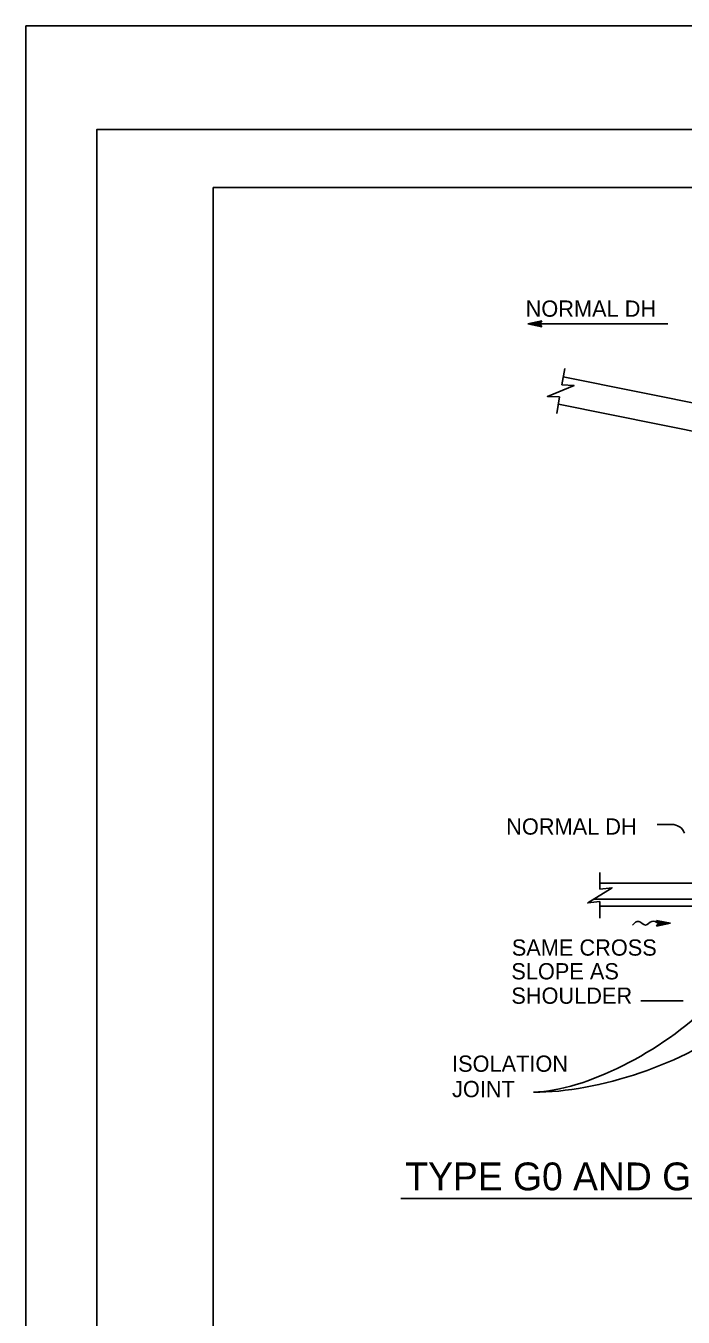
# Model space of a CAD drawing. Extents: x -894 to 866, y -476 to 714.
# Drawn here: x -894 to -611, y 157 to 714 of the extents above; entities that cross this region are included whole.
import ezdxf

# ---------------------------------------------------------------- set-up
doc = ezdxf.new("R2010")
doc.units = 0
for name, color, linetype in [('10 Sheet Format', 7, 'Continuous'), ('56 Stage 3 Anno', 7, 'Continuous'), ('57 Undefined', 7, 'Continuous'), ('60 Nongeo Data', 7, 'Continuous')]:
    doc.layers.add(name, color=color, linetype=linetype)

msp = doc.modelspace()

# ---------------------------------------------------------------- linework, layer by layer
at = {"layer": '10 Sheet Format'}
for p, q in [((-863.43, 668.96), (-863.43, -431.04)), ((-863.43, 668.96), (836.58, 668.96)), ((-813.45, 643.96), (811.55, 643.96)), ((-813.45, 643.96), (-813.45, -406.04))]:
    msp.add_line(p, q, dxfattribs=at)
for points in [[(-894.04, 713.56), (865.96, 713.56), (865.96, -476.44), (-894.04, -476.44)], [(-863.43, -431.04), (836.58, -431.04), (836.58, 668.96), (-863.43, 668.96)]]:
    msp.add_lwpolyline(points, close=True, dxfattribs=at)
at = {"layer": '56 Stage 3 Anno'}
for p, q in [((-677.94, 585.18), (-671.94, 586.51)), ((-677.94, 585.18), (-617.63, 585.18)), ((-671.94, 583.84), (-677.94, 585.18)), ((-677.94, 585.18), (-677.94, 585.18)), ((-672.15, 584.19), (-676.56, 585.18)), ((-676.55, 585.18), (-672.17, 586.15)), ((-675.17, 585.17), (-672.35, 585.8)), ((-672.39, 584.55), (-675.17, 585.17)), ((-673.79, 585.17), (-672.58, 585.44)), ((-672.56, 584.9), (-673.79, 585.17)), ((-671.94, 586.51), (-672.74, 585.18)), ((-672.74, 585.18), (-671.94, 583.84)), ((-671.94, 586.51), (-671.94, 586.51)), ((-671.94, 583.84), (-671.94, 583.84)), ((-622.24, 369.52), (-615.99, 369.52)), ((-629.24, 293.52), (-611.04, 293.52))]:
    msp.add_line(p, q, dxfattribs=at)
msp.add_arc((-615.99, 363.52), 6, 22.4484, 90, dxfattribs=at)
for centre, major_axis, ratio, start_param, end_param in [((-637.83, 299.65), (57.8, 37.97), 0.433466, 3.759597, 5.140399), ((-637.19, 289.81), (66.73, 23.58), 0.400186, 3.968837, 5.403134)]:
    msp.add_ellipse(centre, major_axis=major_axis, ratio=ratio, start_param=start_param, end_param=end_param, dxfattribs=at)
at = {"layer": '57 Undefined'}
msp.add_line((-280.44, 208.3), (-732.63, 208.3), dxfattribs=at)
at = {"layer": '60 Nongeo Data'}
for p, q in [((-663.3, 558.83), (-662.05, 565.94)), ((-422.87, 514), (-662.68, 562.37)), ((-665.47, 546.55), (-664.22, 553.66)), ((-424.95, 502.18), (-664.76, 550.55)), ((-646.9, 348.81), (-646.9, 341.6)), ((-409.87, 344.25), (-646.87, 344.25)), ((-409.87, 337.25), (-649.66, 337.25)), ((-646.9, 336.35), (-646.9, 329.13)), ((-409.87, 334.25), (-646.87, 334.25)), ((-622.49, 328.13), (-616.49, 326.93)), ((-621.69, 326.93), (-622.49, 328.13)), ((-616.49, 326.93), (-622.49, 325.73)), ((-622.49, 325.73), (-621.69, 326.93)), ((-622.49, 325.73), (-622.49, 325.73)), ((-622.25, 327.77), (-618.02, 326.92)), ((-618.02, 326.92), (-622.24, 326.08)), ((-622.02, 327.42), (-619.55, 326.93)), ((-619.55, 326.92), (-622.01, 326.43)), ((-621.78, 327.07), (-621.08, 326.92)), ((-621.08, 326.92), (-621.76, 326.79)), ((-621.69, 326.93), (-621.69, 326.93)), ((-616.49, 326.93), (-616.49, 326.93))]:
    msp.add_line(p, q, dxfattribs=at)
for points in [[(-663.3, 558.83), (-658.02, 558.56), (-669.5, 553.93), (-664.22, 553.66)], [(-646.9, 336.35), (-652.15, 335.69), (-641.65, 342.25), (-646.9, 341.6)]]:
    msp.add_lwpolyline(points, dxfattribs=at)
msp.add_spline([(-632.89, 326.13), (-630.09, 327.73), (-627.29, 326.13), (-624.49, 327.73), (-621.69, 326.93)], degree=3, dxfattribs=at)

# ---------------------------------------------------------------- texts
at = {"layer": '57 Undefined'}
for s, height, p in [('NORMAL DH', 7, (-678.86, 588.23)), ('NORMAL DH', 7, (-687.22, 365.11)), ('SAME CROSS', 7, (-684.82, 312.97)), ('SLOPE AS', 7, (-685.01, 302.74)), ('SHOULDER', 7, (-685.01, 292.24)), ('ISOLATION', 7, (-710.54, 262.94)), ('JOINT', 7, (-710.54, 252)), ('TYPE G0 AND G1 THRU G6 INLETS ON GRADE', 12, (-730.66, 211.86))]:
    msp.add_text(s, height=height, dxfattribs=at).set_placement(p)

doc.saveas('drawing.dxf')
